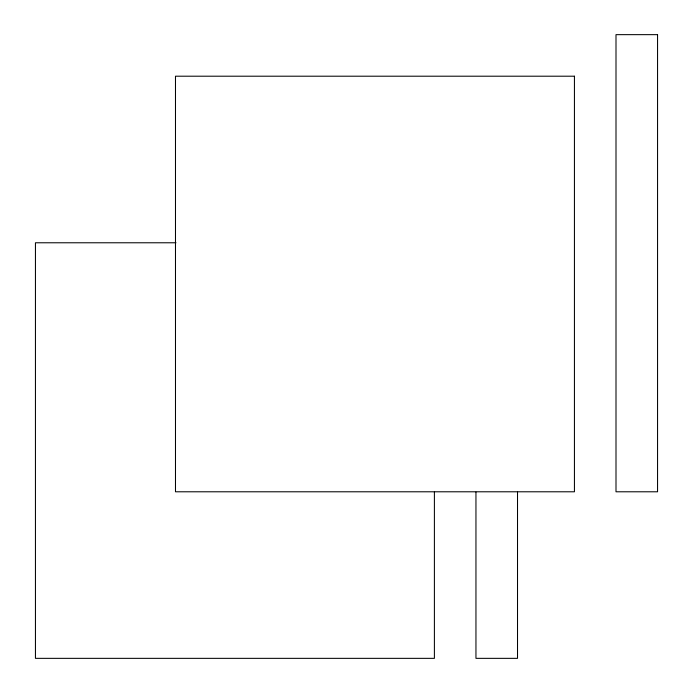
<?xml version="1.0" encoding="UTF-8"?>
<svg xmlns="http://www.w3.org/2000/svg" width="693" height="693" viewBox="0 0 693 693"><rect width="100%" height="100%" fill="white"/><g stroke="black" fill="none" stroke-linecap="round" stroke-linejoin="round"><path stroke-width="1.04" d="M175.996 242.775L35.447 242.775L35.447 658.35L434.398 658.35L434.398 492.117M517.515 492.117L517.515 658.35L475.952 658.35L475.952 492.117M657.553 34.65L615.999 34.65L615.999 491.787L657.553 491.787L657.553 34.65M574.436 76.204L175.485 76.204L175.485 491.787L574.436 491.787L574.436 76.204"/></g></svg>
